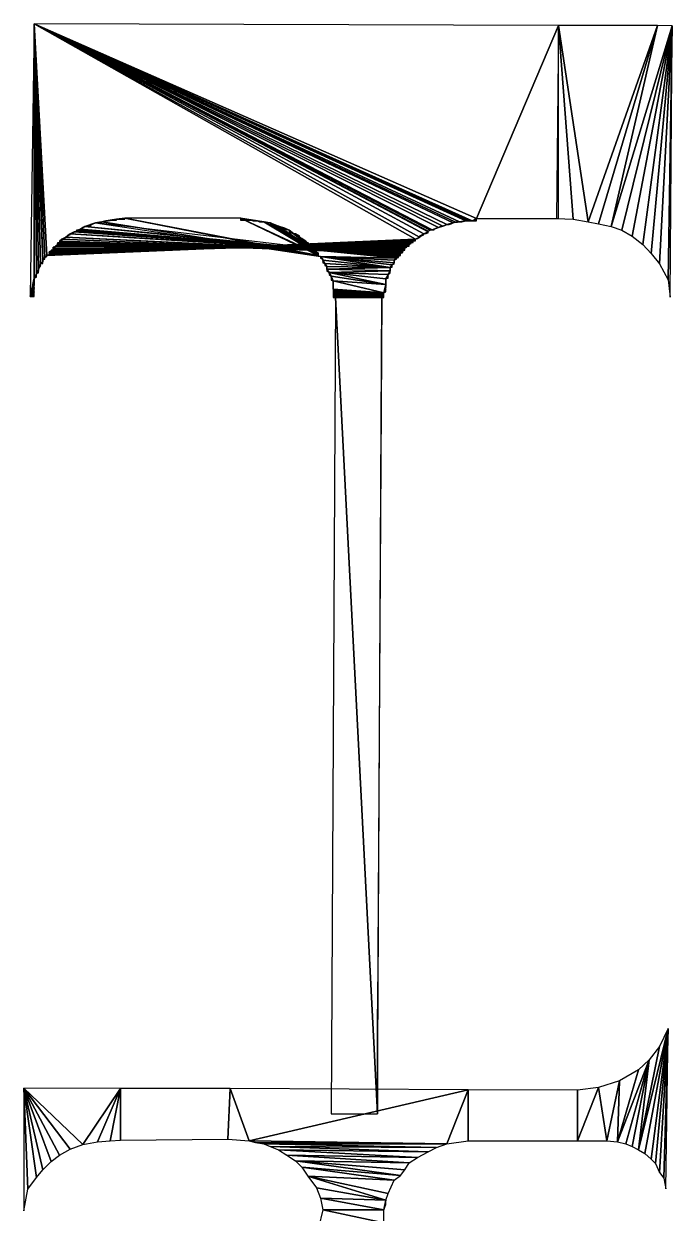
# Model space of a CAD drawing. Extents: x -35426928 to -35396732, y 11996534 to 12011444.
# Drawn here: x -35416524 to -35415292, y 12009182 to 12011441 of the extents above; entities that cross this region are included whole.
import ezdxf

# ---------------------------------------------------------------- set-up
doc = ezdxf.new("R2010")
doc.units = 0

msp = doc.modelspace()

# ---------------------------------------------------------------- linework, layer by layer
at = {"layer": 'mg_to_dxf', "color": 52}
for points in [[(-35416504, 12011441), (-35416504, 12011441), (-35416512, 12010923), (-35416504, 12010958)], [(-35415780, 12011032), (-35415780, 12011032), (-35416504, 12011441), (-35416480, 12011001)], [(-35415780, 12011032), (-35415780, 12011032), (-35415772, 12011036), (-35416504, 12011441)], [(-35415772, 12011036), (-35415772, 12011036), (-35415764, 12011042), (-35416504, 12011441)], [(-35415764, 12011042), (-35415764, 12011042), (-35415756, 12011046), (-35416504, 12011441)], [(-35415756, 12011046), (-35415756, 12011046), (-35415756, 12011047), (-35416504, 12011441)], [(-35415748, 12011050), (-35415748, 12011050), (-35415736, 12011054), (-35416504, 12011441)], [(-35415736, 12011054), (-35415736, 12011054), (-35415728, 12011057), (-35416504, 12011441)], [(-35415728, 12011057), (-35415728, 12011057), (-35415720, 12011060), (-35416504, 12011441)], [(-35415720, 12011060), (-35415720, 12011060), (-35415708, 12011063), (-35416504, 12011441)], [(-35415704, 12011064), (-35415704, 12011064), (-35415696, 12011065), (-35416504, 12011441)], [(-35415696, 12011065), (-35415696, 12011065), (-35415684, 12011067), (-35416504, 12011441)], [(-35415684, 12011067), (-35415684, 12011067), (-35415680, 12011067), (-35416504, 12011441)], [(-35415680, 12011067), (-35415680, 12011067), (-35416504, 12011441), (-35415680, 12011067)], [(-35415680, 12011067), (-35415680, 12011067), (-35415676, 12011067), (-35416504, 12011441)], [(-35415676, 12011067), (-35415676, 12011067), (-35415672, 12011067), (-35416504, 12011441)], [(-35415672, 12011067), (-35415672, 12011067), (-35415664, 12011071), (-35416504, 12011441)], [(-35415664, 12011071), (-35415664, 12011071), (-35415508, 12011438), (-35416504, 12011441)], [(-35416504, 12011441), (-35416504, 12011441), (-35415708, 12011063), (-35415704, 12011064)], [(-35416504, 12011441), (-35416504, 12011441), (-35415752, 12011049), (-35415748, 12011050)], [(-35416504, 12011441), (-35416504, 12011441), (-35415756, 12011047), (-35415752, 12011049)], [(-35416504, 12011441), (-35416504, 12011441), (-35416484, 12010997), (-35416480, 12011001)], [(-35416504, 12011441), (-35416504, 12011441), (-35416488, 12010993), (-35416484, 12010997)], [(-35416504, 12011441), (-35416504, 12011441), (-35416492, 12010985), (-35416488, 12010989)], [(-35416504, 12011441), (-35416504, 12011441), (-35416488, 12010989), (-35416488, 12010993)], [(-35416504, 12011441), (-35416504, 12011441), (-35416496, 12010973), (-35416492, 12010985)], [(-35416504, 12011441), (-35416504, 12011441), (-35416500, 12010967), (-35416496, 12010973)], [(-35416504, 12011441), (-35416504, 12011441), (-35416504, 12010958), (-35416500, 12010967)], [(-35415664, 12011071), (-35415664, 12011071), (-35415508, 12011071), (-35415508, 12011438)], [(-35415480, 12011070), (-35415480, 12011070), (-35415508, 12011438), (-35415512, 12011071)], [(-35415452, 12011065), (-35415452, 12011065), (-35415320, 12011438), (-35415508, 12011438)], [(-35415452, 12011065), (-35415452, 12011065), (-35415508, 12011438), (-35415480, 12011070)], [(-35415432, 12011061), (-35415432, 12011061), (-35415320, 12011438), (-35415452, 12011065)], [(-35415408, 12011056), (-35415408, 12011056), (-35415320, 12011438), (-35415432, 12011061)], [(-35415292, 12011437), (-35415292, 12011437), (-35415320, 12011438), (-35415408, 12011056)], [(-35415292, 12011437), (-35415292, 12011437), (-35415408, 12011056), (-35415388, 12011049)], [(-35415292, 12011437), (-35415292, 12011437), (-35415388, 12011049), (-35415368, 12011038)], [(-35415292, 12011437), (-35415292, 12011437), (-35415368, 12011038), (-35415348, 12011022)], [(-35415292, 12011437), (-35415292, 12011437), (-35415348, 12011022), (-35415332, 12011005)], [(-35415292, 12011437), (-35415292, 12011437), (-35415332, 12011005), (-35415316, 12010985)], [(-35415300, 12010955), (-35415300, 12010955), (-35415292, 12011437), (-35415316, 12010985)], [(-35415300, 12010955), (-35415300, 12010955), (-35415296, 12010922), (-35415292, 12011437)], [(-35415960, 12010999), (-35415960, 12010999), (-35416376, 12011065), (-35416388, 12011063)], [(-35416388, 12011063), (-35416388, 12011063), (-35416380, 12011064), (-35416376, 12011065)], [(-35416380, 12011064), (-35416380, 12011064), (-35416376, 12011064), (-35416376, 12011065)], [(-35416332, 12011072), (-35416332, 12011072), (-35416360, 12011068), (-35416376, 12011065)], [(-35415964, 12011000), (-35415964, 12011000), (-35416332, 12011072), (-35416376, 12011065)], [(-35416376, 12011065), (-35416376, 12011065), (-35416360, 12011068), (-35416368, 12011067)], [(-35416376, 12011065), (-35416376, 12011065), (-35416372, 12011065), (-35416368, 12011067)], [(-35415960, 12010999), (-35415960, 12010999), (-35415964, 12011000), (-35416376, 12011065)], [(-35415964, 12011000), (-35415964, 12011000), (-35415964, 12011000), (-35416376, 12011065)], [(-35416368, 12011067), (-35416368, 12011067), (-35416364, 12011067), (-35416360, 12011068)], [(-35416360, 12011068), (-35416360, 12011068), (-35416332, 12011072), (-35416348, 12011070)], [(-35416360, 12011068), (-35416360, 12011068), (-35416348, 12011070), (-35416360, 12011068)], [(-35416360, 12011068), (-35416360, 12011068), (-35416352, 12011068), (-35416348, 12011070)], [(-35416352, 12011068), (-35416352, 12011068), (-35416348, 12011068), (-35416348, 12011070)], [(-35416348, 12011070), (-35416348, 12011070), (-35416340, 12011070), (-35416332, 12011072)], [(-35416340, 12011070), (-35416340, 12011070), (-35416332, 12011072), (-35416340, 12011070)], [(-35416340, 12011070), (-35416340, 12011070), (-35416336, 12011070), (-35416332, 12011072)], [(-35416336, 12011070), (-35416336, 12011070), (-35416332, 12011070), (-35416332, 12011072)], [(-35415964, 12011000), (-35415964, 12011000), (-35415964, 12011001), (-35416332, 12011072)], [(-35415964, 12011001), (-35415964, 12011001), (-35416112, 12011072), (-35416332, 12011072)], [(-35415964, 12011001), (-35415964, 12011001), (-35415964, 12011003), (-35416112, 12011072)], [(-35415964, 12011003), (-35415964, 12011003), (-35416068, 12011065), (-35416112, 12011072)], [(-35416112, 12011072), (-35416112, 12011072), (-35416068, 12011065), (-35416080, 12011067)], [(-35416112, 12011072), (-35416112, 12011072), (-35416092, 12011068), (-35416080, 12011067)], [(-35416112, 12011072), (-35416112, 12011072), (-35416092, 12011068)], [(-35416112, 12011072), (-35416112, 12011072), (-35416096, 12011068), (-35416092, 12011068)], [(-35416112, 12011072), (-35416112, 12011072), (-35416104, 12011068), (-35416096, 12011068)], [(-35416112, 12011072), (-35416112, 12011072), (-35416104, 12011068)], [(-35416112, 12011072), (-35416112, 12011072), (-35416108, 12011068), (-35416104, 12011068)], [(-35416112, 12011072), (-35416112, 12011072), (-35416112, 12011068), (-35416108, 12011068)], [(-35416080, 12011067), (-35416080, 12011067), (-35416092, 12011068), (-35416084, 12011067)], [(-35416092, 12011068), (-35416092, 12011068), (-35416088, 12011067), (-35416084, 12011067)], [(-35416080, 12011067), (-35416080, 12011067), (-35416072, 12011065), (-35416068, 12011065)], [(-35416080, 12011067), (-35416080, 12011067), (-35416076, 12011065), (-35416072, 12011065)], [(-35415964, 12011003), (-35415964, 12011003), (-35415964, 12011004), (-35416068, 12011065)], [(-35415964, 12011004), (-35415964, 12011004), (-35415964, 12011004), (-35416068, 12011065)], [(-35415964, 12011004), (-35415964, 12011004), (-35416064, 12011064), (-35416068, 12011065)], [(-35416068, 12011065), (-35416068, 12011065), (-35416064, 12011064)], [(-35415704, 12011064), (-35415704, 12011064), (-35415700, 12011064), (-35415696, 12011065)], [(-35415696, 12011065), (-35415696, 12011065), (-35415692, 12011065), (-35415684, 12011067)], [(-35415692, 12011065), (-35415692, 12011065), (-35415684, 12011067), (-35415692, 12011065)], [(-35415672, 12011067), (-35415672, 12011067), (-35415668, 12011067), (-35415664, 12011071)], [(-35415668, 12011067), (-35415668, 12011067), (-35415664, 12011067), (-35415664, 12011071)], [(-35415808, 12011004), (-35415808, 12011004), (-35416436, 12011042), (-35416444, 12011036)], [(-35416444, 12011036), (-35416444, 12011036), (-35416440, 12011038), (-35416436, 12011042)], [(-35416440, 12011038), (-35416440, 12011038), (-35416436, 12011042), (-35416440, 12011039)], [(-35416440, 12011039), (-35416440, 12011039), (-35416436, 12011040), (-35416436, 12011042)], [(-35415808, 12011003), (-35415808, 12011003), (-35416428, 12011046), (-35416436, 12011042)], [(-35416432, 12011043), (-35416432, 12011043), (-35416428, 12011046), (-35416436, 12011042)], [(-35416436, 12011042), (-35416436, 12011042), (-35416432, 12011042), (-35416432, 12011043)], [(-35415808, 12011004), (-35415808, 12011004), (-35416436, 12011042), (-35415808, 12011003)], [(-35415808, 12011003), (-35415808, 12011003), (-35415808, 12011003), (-35416436, 12011042)], [(-35416432, 12011043), (-35416432, 12011043), (-35416428, 12011046), (-35416432, 12011044)], [(-35415808, 12011003), (-35415808, 12011003), (-35416424, 12011047), (-35416428, 12011046)], [(-35415812, 12010999), (-35415812, 12010999), (-35416420, 12011050), (-35416424, 12011049)], [(-35415808, 12011001), (-35415808, 12011001), (-35416424, 12011049), (-35416424, 12011047)], [(-35415808, 12011001), (-35415808, 12011001), (-35416424, 12011049), (-35415812, 12011000)], [(-35415812, 12011000), (-35415812, 12011000), (-35416424, 12011049), (-35415812, 12010999)], [(-35415812, 12010999), (-35415812, 12010999), (-35416424, 12011049)], [(-35415812, 12010999), (-35415812, 12010999), (-35415812, 12010999), (-35416424, 12011049)], [(-35415808, 12011003), (-35415808, 12011003), (-35416424, 12011047), (-35415808, 12011001)], [(-35415812, 12010999), (-35415812, 12010999), (-35416416, 12011051), (-35416420, 12011050)], [(-35415812, 12010997), (-35415812, 12010997), (-35416408, 12011056), (-35416416, 12011051)], [(-35416412, 12011054), (-35416412, 12011054), (-35416416, 12011051), (-35416408, 12011056)], [(-35416412, 12011053), (-35416412, 12011053), (-35416412, 12011054), (-35416416, 12011051)], [(-35415812, 12010999), (-35415812, 12010999), (-35416416, 12011051), (-35415812, 12010997)], [(-35415816, 12010996), (-35415816, 12010996), (-35416388, 12011063), (-35416408, 12011056)], [(-35416408, 12011056), (-35416408, 12011056), (-35416400, 12011058), (-35416388, 12011063)], [(-35416408, 12011056), (-35416408, 12011056), (-35416400, 12011058), (-35416404, 12011057)], [(-35416408, 12011056), (-35416408, 12011056), (-35416404, 12011056), (-35416404, 12011057)], [(-35415812, 12010997), (-35415812, 12010997), (-35416408, 12011056), (-35415816, 12010996)], [(-35416388, 12011063), (-35416388, 12011063), (-35416400, 12011058), (-35416392, 12011061)], [(-35416400, 12011058), (-35416400, 12011058), (-35416392, 12011061), (-35416396, 12011060)], [(-35416400, 12011058), (-35416400, 12011058), (-35416396, 12011058), (-35416396, 12011060)], [(-35416388, 12011063), (-35416388, 12011063), (-35416380, 12011064), (-35416388, 12011063)], [(-35415816, 12010996), (-35415816, 12010996), (-35416388, 12011063), (-35415960, 12010999)], [(-35415964, 12011004), (-35415964, 12011004), (-35416056, 12011063), (-35416064, 12011064)], [(-35415964, 12011004), (-35415964, 12011004), (-35415964, 12011005), (-35416056, 12011063)], [(-35415964, 12011005), (-35415964, 12011005), (-35416040, 12011057), (-35416056, 12011063)], [(-35416056, 12011063), (-35416056, 12011063), (-35416040, 12011057), (-35416048, 12011060)], [(-35416056, 12011063), (-35416056, 12011063), (-35416056, 12011061), (-35416048, 12011060)], [(-35416056, 12011061), (-35416056, 12011061), (-35416052, 12011060), (-35416048, 12011060)], [(-35416048, 12011060), (-35416048, 12011060), (-35416048, 12011058), (-35416040, 12011057)], [(-35416048, 12011058), (-35416048, 12011058), (-35416044, 12011057), (-35416040, 12011057)], [(-35415964, 12011005), (-35415964, 12011005), (-35416040, 12011057), (-35415968, 12011007)], [(-35415968, 12011007), (-35415968, 12011007), (-35415968, 12011007), (-35416040, 12011057)], [(-35416020, 12011049), (-35416020, 12011049), (-35416028, 12011053), (-35416040, 12011057)], [(-35415968, 12011007), (-35415968, 12011007), (-35416020, 12011049), (-35416040, 12011057)], [(-35416040, 12011057), (-35416040, 12011057), (-35416040, 12011056), (-35416028, 12011053)], [(-35416028, 12011053), (-35416028, 12011053), (-35416040, 12011056), (-35416036, 12011054)], [(-35416028, 12011053), (-35416028, 12011053), (-35416036, 12011054), (-35416032, 12011053)], [(-35416028, 12011051), (-35416028, 12011051), (-35416020, 12011049), (-35416028, 12011053)], [(-35416028, 12011051), (-35416028, 12011051), (-35416020, 12011049), (-35416024, 12011050)], [(-35415968, 12011007), (-35415968, 12011007), (-35415968, 12011008), (-35416020, 12011049)], [(-35415968, 12011008), (-35415968, 12011008), (-35416012, 12011043), (-35416020, 12011049)], [(-35416020, 12011049), (-35416020, 12011049), (-35416020, 12011047), (-35416012, 12011043)], [(-35416020, 12011047), (-35416020, 12011047), (-35416020, 12011046), (-35416016, 12011044)], [(-35416020, 12011047), (-35416020, 12011047), (-35416016, 12011044), (-35416012, 12011043)], [(-35416012, 12011043), (-35416012, 12011043), (-35416012, 12011043), (-35416016, 12011044)], [(-35415968, 12011008), (-35415968, 12011008), (-35416008, 12011042), (-35416012, 12011043)], [(-35415968, 12011010), (-35415968, 12011010), (-35416008, 12011042), (-35415968, 12011008)], [(-35415968, 12011010), (-35415968, 12011010), (-35416008, 12011042), (-35415972, 12011011)], [(-35415972, 12011011), (-35415972, 12011011), (-35415972, 12011011), (-35416008, 12011042)], [(-35415972, 12011011), (-35415972, 12011011), (-35416000, 12011036), (-35416008, 12011042)], [(-35416008, 12011042), (-35416008, 12011042), (-35416000, 12011036), (-35416000, 12011038)], [(-35416008, 12011042), (-35416008, 12011042), (-35416004, 12011039), (-35416000, 12011038)], [(-35416008, 12011042), (-35416008, 12011042), (-35416008, 12011040), (-35416004, 12011039)], [(-35415772, 12011036), (-35415772, 12011036), (-35415764, 12011042), (-35415772, 12011038)], [(-35415772, 12011038), (-35415772, 12011038), (-35415768, 12011039), (-35415764, 12011042)], [(-35415768, 12011039), (-35415768, 12011039), (-35415764, 12011040), (-35415764, 12011042)], [(-35415764, 12011042), (-35415764, 12011042), (-35415760, 12011043), (-35415756, 12011046)], [(-35415764, 12011042), (-35415764, 12011042), (-35415760, 12011043), (-35415764, 12011042)], [(-35415756, 12011046), (-35415756, 12011046), (-35415760, 12011043), (-35415756, 12011044)], [(-35415748, 12011050), (-35415748, 12011050), (-35415736, 12011054), (-35415740, 12011053)], [(-35415748, 12011050), (-35415748, 12011050), (-35415744, 12011051), (-35415740, 12011053)], [(-35415748, 12011050), (-35415748, 12011050), (-35415744, 12011050), (-35415744, 12011051)], [(-35415736, 12011054), (-35415736, 12011054), (-35415728, 12011057), (-35415732, 12011056)], [(-35415736, 12011054), (-35415736, 12011054), (-35415732, 12011056), (-35415736, 12011054)], [(-35415728, 12011057), (-35415728, 12011057), (-35415724, 12011058), (-35415720, 12011060)], [(-35415728, 12011057), (-35415728, 12011057), (-35415724, 12011058), (-35415728, 12011057)], [(-35415720, 12011060), (-35415720, 12011060), (-35415712, 12011061), (-35415708, 12011063)], [(-35415720, 12011060), (-35415720, 12011060), (-35415716, 12011060), (-35415712, 12011061)], [(-35415708, 12011063), (-35415708, 12011063), (-35415704, 12011064), (-35415708, 12011063)], [(-35415780, 12011032), (-35415780, 12011032), (-35416480, 12011001), (-35415780, 12011031)], [(-35415780, 12011031), (-35415780, 12011031), (-35416476, 12011003), (-35416480, 12011001)], [(-35415780, 12011031), (-35415780, 12011031), (-35416476, 12011003), (-35415780, 12011029)], [(-35415780, 12011029), (-35415780, 12011029), (-35415780, 12011029), (-35416476, 12011003)], [(-35415780, 12011029), (-35415780, 12011029), (-35416476, 12011004), (-35416476, 12011003)], [(-35415780, 12011029), (-35415780, 12011029), (-35416476, 12011004), (-35415784, 12011028)], [(-35415784, 12011028), (-35415784, 12011028), (-35416476, 12011005), (-35416476, 12011004)], [(-35415784, 12011028), (-35415784, 12011028), (-35416476, 12011005), (-35415784, 12011026)], [(-35415784, 12011026), (-35415784, 12011026), (-35416476, 12011007), (-35416476, 12011005)], [(-35415784, 12011026), (-35415784, 12011026), (-35416476, 12011007), (-35415788, 12011025)], [(-35415788, 12011025), (-35415788, 12011025), (-35415788, 12011025), (-35416476, 12011007)], [(-35415788, 12011025), (-35415788, 12011025), (-35416476, 12011008), (-35416476, 12011007)], [(-35415788, 12011025), (-35415788, 12011025), (-35416476, 12011008), (-35415788, 12011024)], [(-35415788, 12011024), (-35415788, 12011024), (-35416472, 12011010), (-35416476, 12011008)], [(-35415788, 12011024), (-35415788, 12011024), (-35416472, 12011010), (-35415792, 12011022)], [(-35415792, 12011022), (-35415792, 12011022), (-35415792, 12011022), (-35416472, 12011010)], [(-35415792, 12011022), (-35415792, 12011022), (-35416472, 12011011), (-35416472, 12011010)], [(-35415792, 12011022), (-35415792, 12011022), (-35416472, 12011011), (-35415792, 12011021)], [(-35415792, 12011021), (-35415792, 12011021), (-35416472, 12011011)], [(-35415792, 12011021), (-35415792, 12011021), (-35415792, 12011021), (-35416472, 12011011)], [(-35415792, 12011021), (-35415792, 12011021), (-35416468, 12011012), (-35416472, 12011011)], [(-35415792, 12011021), (-35415792, 12011021), (-35416468, 12011012), (-35415792, 12011019)], [(-35416460, 12011021), (-35416460, 12011021), (-35416464, 12011019)], [(-35415800, 12011015), (-35415800, 12011015), (-35416460, 12011021), (-35416464, 12011019)], [(-35416456, 12011026), (-35416456, 12011026), (-35416460, 12011025)], [(-35415804, 12011010), (-35415804, 12011010), (-35416456, 12011026), (-35416460, 12011025)], [(-35415800, 12011011), (-35415800, 12011011), (-35416460, 12011025), (-35416460, 12011024)], [(-35415800, 12011011), (-35415800, 12011011), (-35416460, 12011025), (-35415804, 12011010)], [(-35415804, 12011010), (-35415804, 12011010), (-35415804, 12011010), (-35416460, 12011025)], [(-35416460, 12011024), (-35416460, 12011024), (-35416460, 12011022), (-35416460, 12011021)], [(-35415800, 12011012), (-35415800, 12011012), (-35416460, 12011024), (-35416460, 12011021)], [(-35415800, 12011012), (-35415800, 12011012), (-35416460, 12011024), (-35415800, 12011011)], [(-35415800, 12011015), (-35415800, 12011015), (-35416460, 12011021), (-35415800, 12011014)], [(-35415800, 12011014), (-35415800, 12011014), (-35416460, 12011021), (-35415800, 12011012)], [(-35415800, 12011012), (-35415800, 12011012), (-35416460, 12011021)], [(-35415800, 12011012), (-35415800, 12011012), (-35415800, 12011012), (-35416460, 12011021)], [(-35415808, 12011005), (-35415808, 12011005), (-35416452, 12011032), (-35416456, 12011028)], [(-35416456, 12011028), (-35416456, 12011028), (-35416452, 12011029), (-35416452, 12011032)], [(-35416456, 12011028), (-35416456, 12011028), (-35416452, 12011028), (-35416452, 12011029)], [(-35415804, 12011007), (-35415804, 12011007), (-35416456, 12011028), (-35416456, 12011026)], [(-35415804, 12011007), (-35415804, 12011007), (-35416456, 12011028), (-35415808, 12011005)], [(-35415808, 12011005), (-35415808, 12011005), (-35415808, 12011005), (-35416456, 12011028)], [(-35415804, 12011010), (-35415804, 12011010), (-35416456, 12011026), (-35415804, 12011008)], [(-35415804, 12011008), (-35415804, 12011008), (-35416456, 12011026), (-35415804, 12011007)], [(-35415804, 12011007), (-35415804, 12011007), (-35416456, 12011026)], [(-35415808, 12011005), (-35415808, 12011005), (-35416444, 12011036), (-35416452, 12011032)], [(-35416452, 12011032), (-35416452, 12011032), (-35416448, 12011033), (-35416444, 12011036)], [(-35416452, 12011029), (-35416452, 12011029), (-35416452, 12011032), (-35416452, 12011031)], [(-35416448, 12011033), (-35416448, 12011033), (-35416444, 12011035), (-35416444, 12011036)], [(-35416444, 12011036), (-35416444, 12011036), (-35416440, 12011036), (-35416440, 12011038)], [(-35415808, 12011005), (-35415808, 12011005), (-35416444, 12011036), (-35415808, 12011004)], [(-35416004, 12011039), (-35416004, 12011039), (-35416004, 12011038), (-35416000, 12011038)], [(-35415972, 12011011), (-35415972, 12011011), (-35416000, 12011036), (-35416000, 12011035)], [(-35415972, 12011011), (-35415972, 12011011), (-35415996, 12011033), (-35416000, 12011035)], [(-35415972, 12011012), (-35415972, 12011012), (-35415996, 12011033), (-35415972, 12011011)], [(-35415972, 12011012), (-35415972, 12011012), (-35415996, 12011033), (-35415976, 12011014)], [(-35415976, 12011014), (-35415976, 12011014), (-35415976, 12011014), (-35415996, 12011033)], [(-35415992, 12011031), (-35415992, 12011031), (-35415996, 12011033)], [(-35415976, 12011014), (-35415976, 12011014), (-35415992, 12011031), (-35415996, 12011033)], [(-35415976, 12011014), (-35415976, 12011014), (-35415976, 12011015), (-35415992, 12011031)], [(-35415976, 12011015), (-35415976, 12011015), (-35415992, 12011031)], [(-35415976, 12011015), (-35415976, 12011015), (-35415976, 12011017), (-35415992, 12011031)], [(-35415976, 12011017), (-35415976, 12011017), (-35415988, 12011028), (-35415992, 12011031)], [(-35415992, 12011031), (-35415992, 12011031), (-35415992, 12011029), (-35415988, 12011028)], [(-35415976, 12011017), (-35415976, 12011017), (-35415988, 12011028), (-35415976, 12011017)], [(-35415976, 12011017), (-35415976, 12011017), (-35415988, 12011028), (-35415988, 12011026)], [(-35415976, 12011017), (-35415976, 12011017), (-35415976, 12011018), (-35415988, 12011026)], [(-35415976, 12011018), (-35415976, 12011018), (-35415988, 12011026), (-35415980, 12011019)], [(-35415980, 12011019), (-35415980, 12011019), (-35415988, 12011026)], [(-35415980, 12011019), (-35415980, 12011019), (-35415980, 12011019), (-35415988, 12011026)], [(-35415980, 12011019), (-35415980, 12011019), (-35415984, 12011025), (-35415988, 12011026)], [(-35415980, 12011019), (-35415980, 12011019), (-35415980, 12011021), (-35415984, 12011025)], [(-35415980, 12011021), (-35415980, 12011021), (-35415984, 12011025)], [(-35415980, 12011021), (-35415980, 12011021), (-35415984, 12011025), (-35415984, 12011024)], [(-35415980, 12011021), (-35415980, 12011021), (-35415984, 12011024), (-35415984, 12011022)], [(-35415984, 12011022), (-35415984, 12011022), (-35415984, 12011022), (-35415984, 12011024)], [(-35415780, 12011032), (-35415780, 12011032), (-35415776, 12011033), (-35415772, 12011036)], [(-35415772, 12011036), (-35415772, 12011036), (-35415776, 12011033), (-35415772, 12011035)], [(-35415772, 12011036), (-35415772, 12011036), (-35415772, 12011038), (-35415772, 12011036)], [(-35416488, 12010993), (-35416488, 12010993), (-35416484, 12010996), (-35416484, 12010997)], [(-35416484, 12010997), (-35416484, 12010997), (-35416480, 12011000), (-35416480, 12011001)], [(-35416484, 12010997), (-35416484, 12010997), (-35416480, 12010999), (-35416480, 12011000)], [(-35416476, 12011008), (-35416476, 12011008), (-35416476, 12011007)], [(-35416476, 12011004), (-35416476, 12011004), (-35416476, 12011003)], [(-35415792, 12011019), (-35415792, 12011019), (-35416468, 12011014), (-35416468, 12011012)], [(-35415792, 12011019), (-35415792, 12011019), (-35416468, 12011014), (-35415796, 12011018)], [(-35415796, 12011018), (-35415796, 12011018), (-35415796, 12011018), (-35416468, 12011014)], [(-35416464, 12011018), (-35416464, 12011018), (-35416468, 12011015), (-35416468, 12011014)], [(-35415796, 12011018), (-35415796, 12011018), (-35416464, 12011018), (-35416468, 12011014)], [(-35416468, 12011015), (-35416468, 12011015), (-35416464, 12011018), (-35416468, 12011017)], [(-35416468, 12011015), (-35416468, 12011015), (-35416468, 12011017), (-35416468, 12011015)], [(-35416468, 12011014), (-35416468, 12011014), (-35416468, 12011012)], [(-35415796, 12011017), (-35415796, 12011017), (-35416464, 12011019), (-35416464, 12011018)], [(-35415796, 12011017), (-35415796, 12011017), (-35416464, 12011019), (-35415800, 12011015)], [(-35415800, 12011015), (-35415800, 12011015), (-35415800, 12011015), (-35416464, 12011019)], [(-35415796, 12011018), (-35415796, 12011018), (-35416464, 12011018), (-35415796, 12011017)], [(-35415960, 12010999), (-35415960, 12010999), (-35415956, 12010992), (-35415828, 12010978)], [(-35415960, 12010999), (-35415960, 12010999), (-35415820, 12010992), (-35415816, 12010996)], [(-35415960, 12010999), (-35415960, 12010999), (-35415824, 12010983), (-35415820, 12010987)], [(-35415820, 12010992), (-35415820, 12010992), (-35415960, 12010999), (-35415820, 12010987)], [(-35415960, 12010999), (-35415960, 12010999), (-35415828, 12010978), (-35415824, 12010983)], [(-35415960, 12010999), (-35415960, 12010999), (-35415956, 12010992), (-35415956, 12010994)], [(-35415960, 12010999), (-35415960, 12010999), (-35415960, 12010997), (-35415956, 12010994)], [(-35415960, 12010997), (-35415960, 12010997), (-35415960, 12010996), (-35415956, 12010994)], [(-35416492, 12010985), (-35416492, 12010985), (-35416496, 12010978), (-35416496, 12010973)], [(-35416492, 12010985), (-35416492, 12010985), (-35416496, 12010978), (-35416492, 12010983)], [(-35416496, 12010978), (-35416496, 12010978), (-35416492, 12010982), (-35416492, 12010983)], [(-35416496, 12010978), (-35416496, 12010978), (-35416492, 12010980), (-35416492, 12010982)], [(-35416496, 12010973), (-35416496, 12010973), (-35416496, 12010978), (-35416496, 12010976)], [(-35416496, 12010973), (-35416496, 12010973), (-35416496, 12010976), (-35416496, 12010975)], [(-35416492, 12010985), (-35416492, 12010985), (-35416488, 12010986), (-35416488, 12010989)], [(-35416488, 12010993), (-35416488, 12010993), (-35416484, 12010994), (-35416484, 12010996)], [(-35416488, 12010989), (-35416488, 12010989), (-35416488, 12010993), (-35416488, 12010992)], [(-35416488, 12010989), (-35416488, 12010989), (-35416488, 12010992), (-35416488, 12010990)], [(-35415956, 12010994), (-35415956, 12010994), (-35415956, 12010992), (-35415956, 12010993)], [(-35415956, 12010992), (-35415956, 12010992), (-35415952, 12010986), (-35415828, 12010978)], [(-35415956, 12010992), (-35415956, 12010992), (-35415956, 12010990), (-35415952, 12010986)], [(-35415956, 12010990), (-35415956, 12010990), (-35415956, 12010987), (-35415952, 12010986)], [(-35415828, 12010978), (-35415828, 12010978), (-35415952, 12010986), (-35415948, 12010980)], [(-35415952, 12010986), (-35415952, 12010986), (-35415952, 12010985), (-35415948, 12010980)], [(-35415952, 12010985), (-35415952, 12010985), (-35415952, 12010983), (-35415948, 12010980)], [(-35415952, 12010983), (-35415952, 12010983), (-35415952, 12010982), (-35415948, 12010980)], [(-35415948, 12010980), (-35415948, 12010980), (-35415948, 12010975), (-35415828, 12010978)], [(-35415948, 12010980), (-35415948, 12010980), (-35415948, 12010975), (-35415948, 12010978)], [(-35415828, 12010972), (-35415828, 12010972), (-35415828, 12010978), (-35415948, 12010975)], [(-35415948, 12010978), (-35415948, 12010978), (-35415948, 12010975), (-35415948, 12010976)], [(-35415948, 12010975), (-35415948, 12010975), (-35415944, 12010969), (-35415828, 12010972)], [(-35415948, 12010975), (-35415948, 12010975), (-35415948, 12010973), (-35415944, 12010969)], [(-35415828, 12010978), (-35415828, 12010978), (-35415824, 12010980), (-35415824, 12010983)], [(-35415828, 12010978), (-35415828, 12010978), (-35415824, 12010979), (-35415824, 12010980)], [(-35415828, 12010972), (-35415828, 12010972), (-35415828, 12010978), (-35415828, 12010976)], [(-35415828, 12010972), (-35415828, 12010972), (-35415828, 12010976), (-35415828, 12010975)], [(-35415824, 12010983), (-35415824, 12010983), (-35415820, 12010986), (-35415820, 12010987)], [(-35415824, 12010983), (-35415824, 12010983), (-35415820, 12010985), (-35415820, 12010986)], [(-35415820, 12010992), (-35415820, 12010992), (-35415816, 12010994), (-35415816, 12010996)], [(-35415820, 12010987), (-35415820, 12010987), (-35415820, 12010992), (-35415820, 12010990)], [(-35415820, 12010987), (-35415820, 12010987), (-35415820, 12010990), (-35415820, 12010989)], [(-35416504, 12010958), (-35416504, 12010958), (-35416512, 12010923), (-35416504, 12010946)], [(-35416504, 12010958), (-35416504, 12010958), (-35416500, 12010965), (-35416500, 12010967)], [(-35416504, 12010958), (-35416504, 12010958), (-35416500, 12010962), (-35416500, 12010965)], [(-35416504, 12010958), (-35416504, 12010958), (-35416500, 12010961), (-35416500, 12010962)], [(-35416504, 12010958), (-35416504, 12010958), (-35416500, 12010960), (-35416500, 12010961)], [(-35416504, 12010946), (-35416504, 12010946), (-35416504, 12010958), (-35416504, 12010955)], [(-35416504, 12010946), (-35416504, 12010946), (-35416504, 12010955), (-35416504, 12010954)], [(-35416504, 12010946), (-35416504, 12010946), (-35416504, 12010954), (-35416504, 12010953)], [(-35416504, 12010946), (-35416504, 12010946), (-35416504, 12010953), (-35416504, 12010950)], [(-35416500, 12010967), (-35416500, 12010967), (-35416496, 12010972), (-35416496, 12010973)], [(-35416500, 12010967), (-35416500, 12010967), (-35416496, 12010969), (-35416496, 12010972)], [(-35416500, 12010967), (-35416500, 12010967), (-35416496, 12010968), (-35416496, 12010969)], [(-35415948, 12010973), (-35415948, 12010973), (-35415948, 12010971), (-35415944, 12010969)], [(-35415832, 12010965), (-35415832, 12010965), (-35415828, 12010972), (-35415944, 12010969)], [(-35415944, 12010969), (-35415944, 12010969), (-35415940, 12010962), (-35415836, 12010946)], [(-35415944, 12010969), (-35415944, 12010969), (-35415836, 12010957), (-35415832, 12010965)], [(-35415944, 12010969), (-35415944, 12010969), (-35415836, 12010946), (-35415836, 12010957)], [(-35415944, 12010969), (-35415944, 12010969), (-35415944, 12010968), (-35415940, 12010962)], [(-35415944, 12010968), (-35415944, 12010968), (-35415944, 12010967), (-35415940, 12010962)], [(-35415944, 12010967), (-35415944, 12010967), (-35415944, 12010965), (-35415940, 12010962)], [(-35415940, 12010962), (-35415940, 12010962), (-35415936, 12010953), (-35415836, 12010946)], [(-35415940, 12010962), (-35415940, 12010962), (-35415940, 12010961), (-35415936, 12010953)], [(-35415940, 12010961), (-35415940, 12010961), (-35415940, 12010960), (-35415936, 12010953)], [(-35415940, 12010960), (-35415940, 12010960), (-35415940, 12010957), (-35415936, 12010953)], [(-35415940, 12010957), (-35415940, 12010957), (-35415940, 12010955), (-35415936, 12010953)], [(-35415940, 12010955), (-35415940, 12010955), (-35415940, 12010954), (-35415936, 12010953)], [(-35415936, 12010953), (-35415936, 12010953), (-35415936, 12010937), (-35415840, 12010930)], [(-35415936, 12010953), (-35415936, 12010953), (-35415840, 12010930), (-35415836, 12010946)], [(-35415936, 12010953), (-35415936, 12010953), (-35415936, 12010937), (-35415936, 12010950)], [(-35415832, 12010965), (-35415832, 12010965), (-35415836, 12010957), (-35415832, 12010964)], [(-35415836, 12010957), (-35415836, 12010957), (-35415832, 12010962), (-35415832, 12010964)], [(-35415836, 12010957), (-35415836, 12010957), (-35415832, 12010961), (-35415832, 12010962)], [(-35415836, 12010957), (-35415836, 12010957), (-35415832, 12010958), (-35415832, 12010961)], [(-35415836, 12010957), (-35415836, 12010957), (-35415836, 12010955), (-35415836, 12010946)], [(-35415836, 12010955), (-35415836, 12010955), (-35415836, 12010954), (-35415836, 12010946)], [(-35415836, 12010946), (-35415836, 12010946), (-35415836, 12010954), (-35415836, 12010951)], [(-35415832, 12010965), (-35415832, 12010965), (-35415828, 12010971), (-35415828, 12010972)], [(-35415832, 12010965), (-35415832, 12010965), (-35415828, 12010969), (-35415828, 12010971)], [(-35415832, 12010965), (-35415832, 12010965), (-35415828, 12010968), (-35415828, 12010969)], [(-35416512, 12010923), (-35416512, 12010923), (-35416504, 12010944), (-35416504, 12010946)], [(-35416512, 12010923), (-35416512, 12010923), (-35416504, 12010941), (-35416504, 12010944)], [(-35416512, 12010923), (-35416512, 12010923), (-35416504, 12010939), (-35416504, 12010941)], [(-35416512, 12010923), (-35416512, 12010923), (-35416504, 12010937), (-35416504, 12010939)], [(-35416512, 12010923), (-35416512, 12010923), (-35416504, 12010934), (-35416504, 12010937)], [(-35416512, 12010923), (-35416512, 12010923), (-35416504, 12010932), (-35416504, 12010934)], [(-35416512, 12010923), (-35416512, 12010923), (-35416504, 12010929), (-35416504, 12010932)], [(-35416512, 12010923), (-35416512, 12010923), (-35416504, 12010928), (-35416504, 12010929)], [(-35416504, 12010946), (-35416504, 12010946), (-35416504, 12010950), (-35416504, 12010948)], [(-35415936, 12010950), (-35415936, 12010950), (-35415936, 12010937), (-35415936, 12010948)], [(-35415936, 12010948), (-35415936, 12010948), (-35415936, 12010937), (-35415936, 12010947)], [(-35415936, 12010947), (-35415936, 12010947), (-35415936, 12010937), (-35415936, 12010944)], [(-35415936, 12010944), (-35415936, 12010944), (-35415936, 12010937), (-35415936, 12010943)], [(-35415936, 12010943), (-35415936, 12010943), (-35415936, 12010937), (-35415936, 12010940)], [(-35415936, 12010937), (-35415936, 12010937), (-35415936, 12010936), (-35415840, 12010930)], [(-35415936, 12010936), (-35415936, 12010936), (-35415936, 12010933), (-35415840, 12010930)], [(-35415936, 12010933), (-35415936, 12010933), (-35415936, 12010930), (-35415840, 12010930)], [(-35415840, 12010930), (-35415840, 12010930), (-35415936, 12010928), (-35415840, 12010928)], [(-35415936, 12010930), (-35415936, 12010930), (-35415936, 12010928), (-35415840, 12010930)], [(-35415836, 12010946), (-35415836, 12010946), (-35415840, 12010930), (-35415836, 12010944)], [(-35415836, 12010944), (-35415836, 12010944), (-35415840, 12010930), (-35415836, 12010943)], [(-35415836, 12010943), (-35415836, 12010943), (-35415840, 12010930), (-35415836, 12010940)], [(-35415840, 12010930), (-35415840, 12010930), (-35415836, 12010937), (-35415836, 12010940)], [(-35415840, 12010930), (-35415840, 12010930), (-35415836, 12010934), (-35415836, 12010937)], [(-35415840, 12010930), (-35415840, 12010930), (-35415836, 12010932), (-35415836, 12010934)], [(-35415836, 12010946), (-35415836, 12010946), (-35415836, 12010951), (-35415836, 12010950)], [(-35415836, 12010946), (-35415836, 12010946), (-35415836, 12010950), (-35415836, 12010948)], [(-35416512, 12010923), (-35416512, 12010923), (-35416504, 12010925), (-35416504, 12010928)], [(-35416512, 12010923), (-35416512, 12010923), (-35416504, 12010923), (-35416504, 12010925)], [(-35415852, 12009371), (-35415852, 12009371), (-35415932, 12010921), (-35415940, 12009371)], [(-35415840, 12010928), (-35415840, 12010928), (-35415936, 12010925), (-35415840, 12010925)], [(-35415936, 12010928), (-35415936, 12010928), (-35415936, 12010925), (-35415840, 12010928)], [(-35415840, 12010925), (-35415840, 12010925), (-35415936, 12010923), (-35415840, 12010923)], [(-35415936, 12010925), (-35415936, 12010925), (-35415936, 12010923), (-35415840, 12010925)], [(-35415840, 12010923), (-35415840, 12010923), (-35415936, 12010921), (-35415840, 12010921)], [(-35415936, 12010923), (-35415936, 12010923), (-35415936, 12010921), (-35415840, 12010923)], [(-35415844, 12010921), (-35415844, 12010921), (-35415932, 12010921), (-35415852, 12009371)], [(-35415844, 12010921), (-35415844, 12010921), (-35415852, 12009570), (-35415852, 12009371)], [(-35415852, 12009570), (-35415852, 12009570), (-35415852, 12009570), (-35415852, 12009371)], [(-35415300, 12009533), (-35415300, 12009533), (-35415316, 12009499), (-35415356, 12009303)], [(-35415300, 12009533), (-35415300, 12009533), (-35415356, 12009303), (-35415344, 12009296)], [(-35415300, 12009533), (-35415300, 12009533), (-35415344, 12009296), (-35415332, 12009285)], [(-35415300, 12009533), (-35415300, 12009533), (-35415332, 12009285), (-35415324, 12009277)], [(-35415300, 12009533), (-35415300, 12009533), (-35415324, 12009277), (-35415316, 12009260)], [(-35415308, 12009249), (-35415308, 12009249), (-35415300, 12009533), (-35415316, 12009260)], [(-35415308, 12009249), (-35415308, 12009249), (-35415304, 12009229), (-35415300, 12009533)], [(-35415316, 12009499), (-35415316, 12009499), (-35415336, 12009474), (-35415356, 12009303)], [(-35415336, 12009474), (-35415336, 12009474), (-35415356, 12009455), (-35415396, 12009318)], [(-35415336, 12009474), (-35415336, 12009474), (-35415396, 12009318), (-35415380, 12009314)], [(-35415336, 12009474), (-35415336, 12009474), (-35415380, 12009314), (-35415368, 12009309)], [(-35415356, 12009303), (-35415356, 12009303), (-35415336, 12009474), (-35415368, 12009309)], [(-35415356, 12009455), (-35415356, 12009455), (-35415392, 12009434), (-35415396, 12009318)], [(-35416340, 12009419), (-35416340, 12009419), (-35416524, 12009420), (-35416412, 12009313)], [(-35416412, 12009313), (-35416412, 12009313), (-35416524, 12009420), (-35416436, 12009304)], [(-35416436, 12009304), (-35416436, 12009304), (-35416524, 12009420), (-35416456, 12009293)], [(-35416472, 12009281), (-35416472, 12009281), (-35416524, 12009420), (-35416488, 12009265)], [(-35416456, 12009293), (-35416456, 12009293), (-35416524, 12009420), (-35416472, 12009281)], [(-35416524, 12009420), (-35416524, 12009420), (-35416500, 12009250), (-35416488, 12009265)], [(-35416524, 12009420), (-35416524, 12009420), (-35416516, 12009228), (-35416500, 12009250)], [(-35416524, 12009420), (-35416524, 12009420), (-35416524, 12009187), (-35416516, 12009228)], [(-35416340, 12009419), (-35416340, 12009419), (-35416412, 12009313), (-35416384, 12009318)], [(-35416360, 12009320), (-35416360, 12009320), (-35416340, 12009419), (-35416384, 12009318)], [(-35416360, 12009320), (-35416360, 12009320), (-35416340, 12009321), (-35416340, 12009419)], [(-35416340, 12009321), (-35416136, 12009323), (-35416132, 12009419), (-35416340, 12009419)], [(-35416096, 12009320), (-35416096, 12009320), (-35416132, 12009419), (-35416136, 12009323)], [(-35416096, 12009320), (-35416096, 12009320), (-35415680, 12009417), (-35416132, 12009419)], [(-35415720, 12009314), (-35415720, 12009314), (-35415680, 12009417), (-35416096, 12009320)], [(-35415720, 12009314), (-35415720, 12009314), (-35415680, 12009320), (-35415680, 12009417)], [(-35415680, 12009320), (-35415472, 12009320), (-35415472, 12009416), (-35415680, 12009417)], [(-35415432, 12009421), (-35415432, 12009421), (-35415472, 12009416), (-35415472, 12009320)], [(-35415432, 12009421), (-35415432, 12009421), (-35415472, 12009320), (-35415416, 12009320)], [(-35415392, 12009434), (-35415392, 12009434), (-35415432, 12009421), (-35415416, 12009320)], [(-35415392, 12009434), (-35415392, 12009434), (-35415416, 12009320), (-35415396, 12009318)], [(-35416084, 12009317), (-35416084, 12009317), (-35415720, 12009314), (-35416096, 12009320)], [(-35415720, 12009314), (-35415720, 12009314), (-35416084, 12009317), (-35416068, 12009314)], [(-35416056, 12009309), (-35416056, 12009309), (-35415740, 12009307), (-35416068, 12009314)], [(-35415740, 12009307), (-35415740, 12009307), (-35415720, 12009314), (-35416068, 12009314)], [(-35416040, 12009303), (-35416040, 12009303), (-35415756, 12009299), (-35416056, 12009309)], [(-35415756, 12009299), (-35415756, 12009299), (-35415740, 12009307), (-35416056, 12009309)], [(-35416024, 12009293), (-35416024, 12009293), (-35415776, 12009288), (-35416040, 12009303)], [(-35415776, 12009288), (-35415776, 12009288), (-35415756, 12009299), (-35416040, 12009303)], [(-35416008, 12009282), (-35416008, 12009282), (-35415792, 12009278), (-35416024, 12009293)], [(-35415792, 12009278), (-35415792, 12009278), (-35415776, 12009288), (-35416024, 12009293)], [(-35416008, 12009282), (-35416008, 12009282), (-35415808, 12009254), (-35415800, 12009265)], [(-35415996, 12009270), (-35415996, 12009270), (-35415808, 12009254), (-35416008, 12009282)], [(-35415800, 12009265), (-35415800, 12009265), (-35415792, 12009278), (-35416008, 12009282)], [(-35415984, 12009253), (-35415984, 12009253), (-35415820, 12009245), (-35415996, 12009270)], [(-35415820, 12009245), (-35415820, 12009245), (-35415808, 12009254), (-35415996, 12009270)], [(-35415836, 12009207), (-35415836, 12009207), (-35415832, 12009220), (-35415984, 12009253)], [(-35415836, 12009207), (-35415836, 12009207), (-35415984, 12009253), (-35415968, 12009231)], [(-35415832, 12009220), (-35415832, 12009220), (-35415820, 12009245), (-35415984, 12009253)], [(-35415960, 12009211), (-35415960, 12009211), (-35415836, 12009207), (-35415968, 12009231)], [(-35415960, 12009211), (-35415960, 12009211), (-35415956, 12009189), (-35415840, 12009189)], [(-35415960, 12009211), (-35415960, 12009211), (-35415840, 12009189), (-35415836, 12009207)], [(-35415836, 12009207), (-35415836, 12009207), (-35415840, 12009189), (-35415836, 12009199)], [(-35415840, 12009164), (-35415840, 12009164), (-35415956, 12009189), (-35415964, 12009155)], [(-35415840, 12009164), (-35415840, 12009164), (-35415840, 12009189), (-35415956, 12009189)]]:
    msp.add_3dface(points, dxfattribs=at)

doc.saveas('drawing.dxf')
